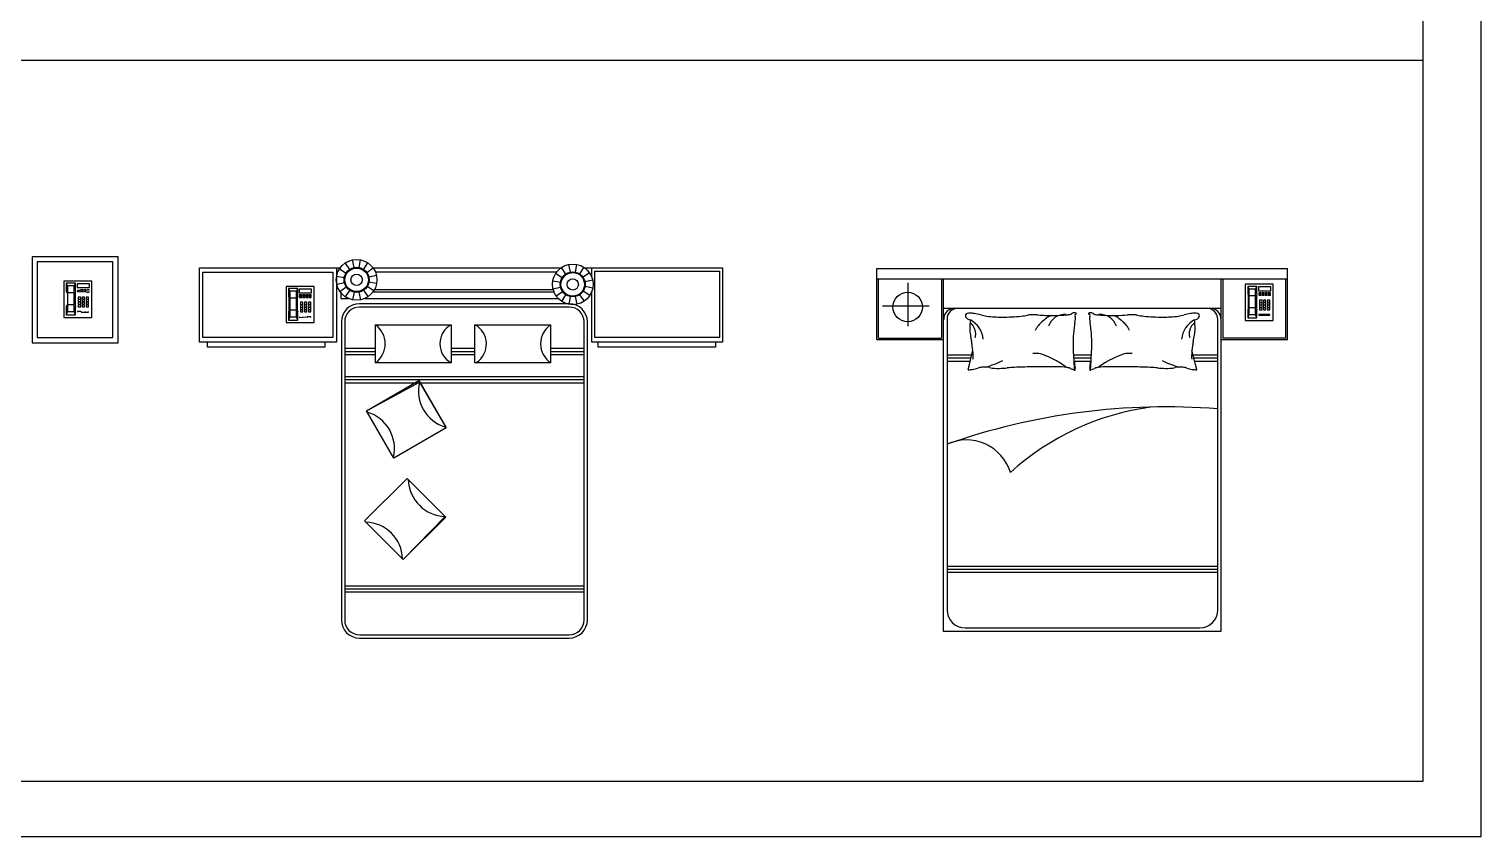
# Model space of a CAD drawing. Header units: inches. Extents: x 11.4 to 53.9, y 13.7 to 38.5.
# Drawn here: x 23.97 to 32.41, y 13.7 to 18.41 of the extents above; entities that cross this region are included whole.
import ezdxf

# ---------------------------------------------------------------- set-up
doc = ezdxf.new("R2010")
doc.units = ezdxf.units.IN
doc.header["$MEASUREMENT"] = 0
for name, color, linetype in [('02', 2, 'Continuous'), ('1', 1, 'Continuous'), ('4', 4, 'Continuous'), ('kadrbm', 4, 'Continuous')]:
    doc.layers.add(name, color=color, linetype=linetype)

# ---------------------------------------------------------------- blocks, each defined once
blk = doc.blocks.new('kadrbm')
at = {"layer": 'kadrbm', "color": 4}
blk.add_lwpolyline([(0, 0), (0, 24.7972), (21, 24.7972), (21, 0), (0, 0)], close=True, dxfattribs=at)
blk.add_lwpolyline([(20.6631, 0.3257), (20.6631, 24.4603), (0.3369, 24.4603), (0.3369, 0.3257), (20.6631, 0.3257)], dxfattribs=at)

msp = doc.modelspace()

# ---------------------------------------------------------------- linework, layer by layer
at = {"layer": '02'}
for p, q in [((25.8493, 17.0613), (25.8589, 17.017)), ((25.8954, 17.062), (25.8873, 17.0174)), ((24.018, 17.05), (24.018, 16.61)), ((24.458, 17.05), (24.018, 17.05)), ((24.458, 16.61), (24.458, 17.05)), ((24.9804, 16.9905), (25.7368, 16.9905)), ((24.9804, 16.6104), (24.9804, 16.9905)), ((25.7368, 16.9905), (25.7368, 16.6104)), ((25.7749, 17.0098), (25.813, 16.9852)), ((25.807, 17.0429), (25.8328, 17.0057)), ((25.9384, 17.0451), (25.9138, 17.007)), ((25.9715, 17.013), (25.9342, 16.9872)), ((25.9899, 16.9707), (25.9455, 16.9611)), ((25.9698, 17.0154), (27.0622, 17.0154)), ((25.9827, 16.9929), (27.0386, 16.9929)), ((27.0317, 16.9833), (27.0698, 16.9588)), ((27.0637, 17.0165), (27.0895, 16.9792)), ((27.1061, 17.0348), (27.1156, 16.9905)), ((27.1522, 17.0356), (27.1441, 16.991)), ((27.1951, 17.0186), (27.1705, 16.9805)), ((27.2283, 16.9865), (27.191, 16.9607)), ((27.2601, 16.9952), (27.9841, 16.9952)), ((27.2601, 16.6104), (27.2601, 16.9952)), ((27.9841, 16.9952), (27.9841, 16.6104)), ((24.3358, 16.9382), (24.1728, 16.9382)), ((24.1728, 16.9382), (24.1728, 16.7274)), ((24.1867, 16.9256), (24.194, 16.9101)), ((24.2404, 16.9256), (24.1867, 16.9256)), ((24.1867, 16.9256), (24.1867, 16.8822)), ((24.2324, 16.9101), (24.194, 16.9101)), ((24.194, 16.9101), (24.194, 16.7618)), ((24.2324, 16.9101), (24.2404, 16.9256)), ((24.2324, 16.7618), (24.2324, 16.9101)), ((24.2404, 16.8822), (24.2404, 16.9259)), ((24.3207, 16.9228), (24.2497, 16.9228)), ((24.2497, 16.9228), (24.2497, 16.9003)), ((24.2497, 16.9003), (24.3207, 16.9003)), ((24.2513, 16.8883), (24.2513, 16.8841)), ((24.2513, 16.8841), (24.2641, 16.8841)), ((24.2641, 16.8841), (24.2641, 16.8883)), ((24.2697, 16.8883), (24.2697, 16.8841)), ((24.2824, 16.8883), (24.2697, 16.8883)), ((24.2824, 16.8841), (24.2824, 16.8883)), ((24.3008, 16.8883), (24.2881, 16.8883)), ((24.2881, 16.8883), (24.2881, 16.8841)), ((24.3008, 16.8841), (24.3008, 16.8883)), ((24.3065, 16.8883), (24.3065, 16.8841)), ((24.3192, 16.8883), (24.3065, 16.8883)), ((24.3192, 16.8841), (24.3192, 16.8883)), ((24.3207, 16.9003), (24.3207, 16.9228)), ((24.3358, 16.7274), (24.3358, 16.9382)), ((25.4645, 16.9076), (25.4645, 16.6968)), ((25.6274, 16.9076), (25.4645, 16.9076)), ((25.4784, 16.895), (25.4784, 16.8516)), ((25.532, 16.895), (25.4784, 16.895)), ((25.4784, 16.895), (25.4857, 16.8795)), ((25.5241, 16.8795), (25.532, 16.895)), ((25.532, 16.8516), (25.532, 16.8953)), ((25.5413, 16.8922), (25.5413, 16.8697)), ((25.6123, 16.8922), (25.5413, 16.8922)), ((25.6123, 16.8697), (25.6123, 16.8922)), ((25.6274, 16.6968), (25.6274, 16.9076)), ((25.758, 16.9669), (25.8026, 16.9588)), ((25.7587, 16.9208), (25.803, 16.9303)), ((25.7771, 16.8784), (25.8143, 16.9042)), ((25.8102, 16.8463), (25.8348, 16.8845)), ((25.9416, 16.8485), (25.9158, 16.8858)), ((25.9737, 16.8817), (25.9356, 16.9062)), ((25.9906, 16.9246), (25.946, 16.9327)), ((27.0169, 16.8883), (25.9777, 16.8883)), ((27.0147, 16.9404), (27.0593, 16.9323)), ((27.0155, 16.8943), (27.0598, 16.9039)), ((27.2466, 16.9442), (27.2023, 16.9346)), ((27.2474, 16.8981), (27.2028, 16.9062)), ((28.9094, 16.606), (28.9094, 16.9487)), ((29.0782, 16.9286), (29.0782, 16.6762)), ((29.2751, 16.9487), (29.2751, 16.606)), ((30.9108, 16.9487), (30.9108, 16.606)), ((31.0409, 16.9204), (31.0409, 16.7096)), ((31.2039, 16.9204), (31.0409, 16.9204)), ((31.0549, 16.9077), (31.0549, 16.8644)), ((31.1085, 16.9077), (31.0549, 16.9077)), ((31.0549, 16.9077), (31.0621, 16.8922)), ((31.0621, 16.8922), (31.0621, 16.744)), ((31.1006, 16.8922), (31.0621, 16.8922)), ((31.1006, 16.8922), (31.1085, 16.9077)), ((31.1006, 16.744), (31.1006, 16.8922)), ((31.1085, 16.8644), (31.1085, 16.9081)), ((31.1178, 16.9049), (31.1178, 16.8824)), ((31.1888, 16.9049), (31.1178, 16.9049)), ((31.1888, 16.8824), (31.1888, 16.9049)), ((31.2039, 16.7096), (31.2039, 16.9204)), ((31.2765, 16.606), (31.2765, 16.9487)), ((24.1867, 16.8822), (24.1891, 16.871)), ((24.1891, 16.7988), (24.1867, 16.7892)), ((24.2324, 16.8701), (24.194, 16.8701)), ((24.194, 16.8022), (24.2324, 16.8022)), ((24.2404, 16.8822), (24.2372, 16.871)), ((24.2372, 16.871), (24.2372, 16.8)), ((24.2372, 16.8), (24.2404, 16.7892)), ((24.2641, 16.8785), (24.2513, 16.8785)), ((24.2513, 16.8785), (24.2513, 16.8742)), ((24.2701, 16.8455), (24.2563, 16.8455)), ((24.2563, 16.8455), (24.2563, 16.8338)), ((24.2563, 16.8338), (24.2701, 16.8338)), ((24.2701, 16.8306), (24.2563, 16.8306)), ((24.2563, 16.8306), (24.2563, 16.819)), ((24.2563, 16.819), (24.2701, 16.819)), ((24.2701, 16.8158), (24.2563, 16.8158)), ((24.2563, 16.8158), (24.2563, 16.8042)), ((24.2563, 16.8042), (24.2701, 16.8042)), ((24.2701, 16.801), (24.2563, 16.801)), ((24.2563, 16.801), (24.2563, 16.7893)), ((24.2641, 16.8742), (24.2641, 16.8785)), ((24.2824, 16.8785), (24.2697, 16.8785)), ((24.2697, 16.8785), (24.2697, 16.8742)), ((24.2701, 16.8338), (24.2701, 16.8455)), ((24.2701, 16.819), (24.2701, 16.8306)), ((24.2701, 16.8042), (24.2701, 16.8158)), ((24.2701, 16.7893), (24.2701, 16.801)), ((24.2927, 16.8455), (24.2789, 16.8455)), ((24.2789, 16.8455), (24.2789, 16.8338)), ((24.2789, 16.8338), (24.2927, 16.8338)), ((24.2927, 16.8306), (24.2789, 16.8306)), ((24.2789, 16.8306), (24.2789, 16.819)), ((24.2789, 16.819), (24.2927, 16.819)), ((24.2927, 16.8158), (24.2789, 16.8158)), ((24.2789, 16.8158), (24.2789, 16.8042)), ((24.2789, 16.8042), (24.2927, 16.8042)), ((24.2927, 16.801), (24.2789, 16.801)), ((24.2789, 16.801), (24.2789, 16.7893)), ((24.2824, 16.8742), (24.2824, 16.8785)), ((24.3008, 16.8785), (24.2881, 16.8785)), ((24.2881, 16.8785), (24.2881, 16.8742)), ((24.2927, 16.8338), (24.2927, 16.8455)), ((24.2927, 16.819), (24.2927, 16.8306)), ((24.2927, 16.8042), (24.2927, 16.8158)), ((24.2927, 16.7893), (24.2927, 16.801)), ((24.3008, 16.8742), (24.3008, 16.8785)), ((24.3022, 16.8455), (24.3022, 16.8338)), ((24.316, 16.8455), (24.3022, 16.8455)), ((24.3022, 16.8338), (24.316, 16.8338)), ((24.316, 16.8306), (24.3022, 16.8306)), ((24.3022, 16.8306), (24.3022, 16.819)), ((24.3022, 16.819), (24.316, 16.819)), ((24.316, 16.8158), (24.3022, 16.8158)), ((24.3022, 16.8158), (24.3022, 16.8042)), ((24.3022, 16.8042), (24.316, 16.8042)), ((24.316, 16.801), (24.3022, 16.801)), ((24.3022, 16.801), (24.3022, 16.7893)), ((24.3065, 16.8785), (24.3065, 16.8742)), ((24.3065, 16.8742), (24.3192, 16.8742)), ((24.316, 16.8338), (24.316, 16.8455)), ((24.316, 16.819), (24.316, 16.8306)), ((24.316, 16.8042), (24.316, 16.8158)), ((24.316, 16.7893), (24.316, 16.801)), ((24.3192, 16.8742), (24.3192, 16.8785)), ((25.4784, 16.8516), (25.4808, 16.8404)), ((25.4808, 16.8404), (25.4808, 16.7682)), ((25.4857, 16.8795), (25.4857, 16.7312)), ((25.5241, 16.8795), (25.4857, 16.8795)), ((25.5241, 16.8395), (25.4857, 16.8395)), ((25.5241, 16.7312), (25.5241, 16.8795)), ((25.532, 16.8516), (25.5289, 16.8404)), ((25.5289, 16.8404), (25.5289, 16.7694)), ((25.5413, 16.8697), (25.6123, 16.8697)), ((25.5557, 16.8577), (25.543, 16.8577)), ((25.543, 16.8577), (25.543, 16.8535)), ((25.543, 16.8535), (25.5557, 16.8535)), ((25.543, 16.8479), (25.543, 16.8436)), ((25.5557, 16.8479), (25.543, 16.8479)), ((25.543, 16.8436), (25.5557, 16.8436)), ((25.5479, 16.8149), (25.5479, 16.7587)), ((25.5617, 16.8149), (25.5479, 16.8149)), ((25.5617, 16.8), (25.5479, 16.8)), ((25.5557, 16.8535), (25.5557, 16.8577)), ((25.5557, 16.8436), (25.5557, 16.8479)), ((25.5614, 16.8577), (25.5614, 16.8535)), ((25.5741, 16.8577), (25.5614, 16.8577)), ((25.5614, 16.8535), (25.5741, 16.8535)), ((25.5614, 16.8479), (25.5614, 16.8436)), ((25.5741, 16.8479), (25.5614, 16.8479)), ((25.5614, 16.8436), (25.5741, 16.8436)), ((25.5617, 16.7587), (25.5617, 16.8149)), ((25.5705, 16.8149), (25.5705, 16.7587)), ((25.5843, 16.8149), (25.5705, 16.8149)), ((25.5843, 16.8), (25.5705, 16.8)), ((25.5741, 16.8535), (25.5741, 16.8577)), ((25.5741, 16.8436), (25.5741, 16.8479)), ((25.5797, 16.8577), (25.5797, 16.8535)), ((25.5925, 16.8577), (25.5797, 16.8577)), ((25.5797, 16.8535), (25.5925, 16.8535)), ((25.5797, 16.8479), (25.5797, 16.8436)), ((25.5925, 16.8479), (25.5797, 16.8479)), ((25.5797, 16.8436), (25.5925, 16.8436)), ((25.5843, 16.7587), (25.5843, 16.8149)), ((25.5925, 16.8535), (25.5925, 16.8577)), ((25.5925, 16.8436), (25.5925, 16.8479)), ((25.5939, 16.8149), (25.5939, 16.7587)), ((25.6077, 16.8149), (25.5939, 16.8149)), ((25.6077, 16.8), (25.5939, 16.8)), ((25.5981, 16.8577), (25.5981, 16.8535)), ((25.6108, 16.8577), (25.5981, 16.8577)), ((25.5981, 16.8535), (25.6108, 16.8535)), ((25.5981, 16.8479), (25.5981, 16.8436)), ((25.6108, 16.8479), (25.5981, 16.8479)), ((25.5981, 16.8436), (25.6108, 16.8436)), ((25.6077, 16.7587), (25.6077, 16.8149)), ((25.6108, 16.8535), (25.6108, 16.8577)), ((25.6108, 16.8436), (25.6108, 16.8479)), ((25.7828, 16.8746), (25.7828, 16.8369)), ((25.7828, 16.8369), (25.828, 16.8369)), ((25.8531, 16.8294), (25.8612, 16.874)), ((25.8993, 16.8301), (25.8897, 16.8745)), ((25.9206, 16.8369), (27.0462, 16.8369)), ((27.0215, 16.8746), (25.9688, 16.8746)), ((27.0338, 16.852), (27.0711, 16.8778)), ((27.067, 16.8199), (27.0915, 16.858)), ((27.1099, 16.8029), (27.118, 16.8475)), ((27.156, 16.8037), (27.1464, 16.848)), ((27.1983, 16.822), (27.1725, 16.8593)), ((27.2304, 16.8552), (27.1923, 16.8798)), ((27.2159, 16.8369), (27.2188, 16.8369)), ((27.2188, 16.8369), (27.2188, 16.84)), ((31.0549, 16.8644), (31.0573, 16.8532)), ((31.0573, 16.8532), (31.0573, 16.7809)), ((31.1006, 16.8522), (31.0621, 16.8522)), ((31.1085, 16.8644), (31.1053, 16.8532)), ((31.1053, 16.8532), (31.1053, 16.7822)), ((31.1178, 16.8824), (31.1888, 16.8824)), ((31.1195, 16.8705), (31.1195, 16.8663)), ((31.1322, 16.8705), (31.1195, 16.8705)), ((31.1195, 16.8663), (31.1322, 16.8663)), ((31.1195, 16.8606), (31.1195, 16.8564)), ((31.1322, 16.8606), (31.1195, 16.8606)), ((31.1195, 16.8564), (31.1322, 16.8564)), ((31.1382, 16.8276), (31.1244, 16.8276)), ((31.1244, 16.8276), (31.1244, 16.7715)), ((31.1382, 16.8128), (31.1244, 16.8128)), ((31.1244, 16.8012), (31.1382, 16.8012)), ((31.1322, 16.8663), (31.1322, 16.8705)), ((31.1322, 16.8564), (31.1322, 16.8606)), ((31.1378, 16.8705), (31.1378, 16.8663)), ((31.1506, 16.8705), (31.1378, 16.8705)), ((31.1378, 16.8663), (31.1506, 16.8663)), ((31.1378, 16.8606), (31.1378, 16.8564)), ((31.1506, 16.8606), (31.1378, 16.8606)), ((31.1378, 16.8564), (31.1506, 16.8564)), ((31.1382, 16.7715), (31.1382, 16.8276)), ((31.1608, 16.8276), (31.147, 16.8276)), ((31.147, 16.8276), (31.147, 16.7715)), ((31.147, 16.816), (31.1608, 16.816)), ((31.147, 16.8012), (31.1608, 16.8012)), ((31.1506, 16.8663), (31.1506, 16.8705)), ((31.1506, 16.8564), (31.1506, 16.8606)), ((31.1562, 16.8705), (31.1562, 16.8663)), ((31.1689, 16.8705), (31.1562, 16.8705)), ((31.1562, 16.8663), (31.1689, 16.8663)), ((31.1562, 16.8606), (31.1562, 16.8564)), ((31.1689, 16.8606), (31.1562, 16.8606)), ((31.1562, 16.8564), (31.1689, 16.8564)), ((31.1608, 16.7715), (31.1608, 16.8276)), ((31.1689, 16.8663), (31.1689, 16.8705)), ((31.1689, 16.8564), (31.1689, 16.8606)), ((31.1841, 16.8276), (31.1704, 16.8276)), ((31.1704, 16.8276), (31.1704, 16.7715)), ((31.1841, 16.8128), (31.1704, 16.8128)), ((31.1704, 16.8012), (31.1841, 16.8012)), ((31.1746, 16.8705), (31.1746, 16.8663)), ((31.1873, 16.8705), (31.1746, 16.8705)), ((31.1746, 16.8663), (31.1873, 16.8663)), ((31.1746, 16.8606), (31.1746, 16.8564)), ((31.1873, 16.8606), (31.1746, 16.8606)), ((31.1746, 16.8564), (31.1873, 16.8564)), ((31.1841, 16.7715), (31.1841, 16.8276)), ((31.1873, 16.8663), (31.1873, 16.8705)), ((31.1873, 16.8564), (31.1873, 16.8606)), ((24.1728, 16.7274), (24.3358, 16.7274)), ((24.1867, 16.7892), (24.1867, 16.7425)), ((24.194, 16.7618), (24.1867, 16.7425)), ((24.1867, 16.7425), (24.2404, 16.7425)), ((24.194, 16.7618), (24.2324, 16.7618)), ((24.2404, 16.7425), (24.2324, 16.7618)), ((24.2404, 16.7419), (24.2404, 16.7892)), ((24.2709, 16.7618), (24.251, 16.7618)), ((24.251, 16.7618), (24.251, 16.7578)), ((24.2563, 16.7893), (24.2701, 16.7893)), ((24.2735, 16.7618), (24.2735, 16.7578)), ((24.2735, 16.7578), (24.3159, 16.7578)), ((24.2789, 16.7893), (24.2927, 16.7893)), ((24.296, 16.7618), (24.296, 16.7578)), ((24.3022, 16.7893), (24.316, 16.7893)), ((24.3159, 16.7578), (24.3159, 16.7618)), ((25.4808, 16.7682), (25.4784, 16.7586)), ((25.4784, 16.7586), (25.4784, 16.7119)), ((25.4857, 16.7312), (25.4784, 16.7119)), ((25.4857, 16.7716), (25.5241, 16.7716)), ((25.4857, 16.7312), (25.5241, 16.7312)), ((25.532, 16.7119), (25.5241, 16.7312)), ((25.5289, 16.7694), (25.532, 16.7586)), ((25.532, 16.7113), (25.532, 16.7586)), ((25.5426, 16.7312), (25.5426, 16.7272)), ((25.5426, 16.7272), (25.585, 16.7312)), ((25.5617, 16.7852), (25.5479, 16.7852)), ((25.5479, 16.7736), (25.5617, 16.7736)), ((25.5479, 16.7587), (25.5617, 16.7587)), ((25.5625, 16.7272), (25.5625, 16.7312)), ((25.5843, 16.7852), (25.5705, 16.7852)), ((25.5705, 16.7736), (25.5843, 16.7736)), ((25.5705, 16.7587), (25.5843, 16.7587)), ((25.5877, 16.7312), (25.5877, 16.7272)), ((25.6076, 16.7312), (25.5877, 16.7312)), ((25.6077, 16.7852), (25.5939, 16.7852)), ((25.6077, 16.7704), (25.5939, 16.7704)), ((25.5939, 16.7587), (25.6077, 16.7587)), ((25.6076, 16.7272), (25.6076, 16.7312)), ((27.1108, 16.7875), (25.8908, 16.7875)), ((29.2031, 16.7925), (28.9322, 16.7925)), ((29.3069, 16.7158), (29.3069, 15.0253)), ((30.8816, 15.0253), (30.8816, 16.7158)), ((31.0573, 16.7809), (31.0549, 16.7713)), ((31.0549, 16.7713), (31.0549, 16.7246)), ((31.0621, 16.744), (31.0549, 16.7246)), ((31.0549, 16.7246), (31.1085, 16.7246)), ((31.0621, 16.7843), (31.1006, 16.7843)), ((31.0621, 16.744), (31.1006, 16.744)), ((31.1085, 16.7246), (31.1006, 16.744)), ((31.1053, 16.7822), (31.1085, 16.7713)), ((31.1085, 16.7241), (31.1085, 16.7713)), ((31.1191, 16.744), (31.1191, 16.74)), ((31.139, 16.744), (31.1191, 16.744)), ((31.1191, 16.74), (31.139, 16.74)), ((31.1382, 16.7831), (31.1244, 16.7831)), ((31.1244, 16.7715), (31.1382, 16.7715)), ((31.139, 16.74), (31.139, 16.744)), ((31.1416, 16.744), (31.1416, 16.74)), ((31.1615, 16.744), (31.1416, 16.744)), ((31.1416, 16.74), (31.1615, 16.74)), ((31.1608, 16.7831), (31.147, 16.7831)), ((31.147, 16.7715), (31.1608, 16.7715)), ((31.1615, 16.74), (31.1615, 16.744)), ((31.1642, 16.744), (31.1642, 16.74)), ((31.184, 16.744), (31.1642, 16.744)), ((31.1642, 16.74), (31.184, 16.74)), ((31.1841, 16.7831), (31.1704, 16.7831)), ((31.1704, 16.7715), (31.1841, 16.7715)), ((31.184, 16.74), (31.184, 16.744)), ((25.4645, 16.6968), (25.6274, 16.6968)), ((25.4784, 16.7119), (25.532, 16.7119)), ((25.8049, 16.7015), (25.8049, 14.9667)), ((25.9846, 16.4625), (25.9846, 16.6846)), ((25.9846, 16.6846), (26.4246, 16.6846)), ((26.4246, 16.6846), (26.4246, 16.4625)), ((26.5624, 16.4625), (26.5624, 16.6846)), ((26.5624, 16.6846), (27.0025, 16.6846)), ((27.0025, 16.6846), (27.0025, 16.4625)), ((27.1967, 14.9667), (27.1967, 16.7015)), ((31.0409, 16.7096), (31.2039, 16.7096)), ((24.018, 16.61), (24.458, 16.61)), ((25.7368, 16.6104), (24.9804, 16.6104)), ((25.0079, 16.5544), (25.0079, 16.5824)), ((25.69, 16.5544), (25.0079, 16.5544)), ((25.69, 16.5824), (25.69, 16.5544)), ((25.8049, 16.5473), (25.9846, 16.5473)), ((26.4246, 16.5473), (26.5624, 16.5473)), ((27.0025, 16.5473), (27.1967, 16.5473)), ((27.9841, 16.6104), (27.2601, 16.6104)), ((27.2786, 16.5544), (27.2786, 16.5824)), ((27.9608, 16.5544), (27.2786, 16.5544)), ((27.9608, 16.5824), (27.9608, 16.5544)), ((28.9094, 16.606), (29.2751, 16.606)), ((31.2765, 16.606), (30.9108, 16.606)), ((25.8049, 16.5293), (25.9846, 16.5293)), ((25.8049, 16.5113), (25.9846, 16.5113)), ((26.4246, 16.4625), (25.9846, 16.4625)), ((26.4246, 16.5293), (26.5624, 16.5293)), ((26.4246, 16.5113), (26.5624, 16.5113)), ((27.0025, 16.4625), (26.5624, 16.4625)), ((27.0025, 16.5293), (27.1967, 16.5293)), ((27.0025, 16.5113), (27.1967, 16.5113)), ((29.3069, 16.5094), (29.4511, 16.5094)), ((29.3069, 16.4914), (29.4466, 16.4914)), ((29.3069, 16.4734), (29.4421, 16.4734)), ((29.437, 16.4531), (29.4577, 16.5357)), ((30.0419, 16.5094), (30.1466, 16.5094)), ((30.0429, 16.4914), (30.1456, 16.4914)), ((30.0439, 16.4734), (30.1446, 16.4734)), ((30.7515, 16.4531), (30.7308, 16.5357)), ((30.7374, 16.5094), (30.8816, 16.5094)), ((30.7419, 16.4914), (30.8816, 16.4914)), ((30.7464, 16.4734), (30.8816, 16.4734)), ((25.8049, 16.383), (27.1967, 16.383)), ((29.4295, 16.4231), (29.437, 16.4531)), ((30.759, 16.4231), (30.7515, 16.4531)), ((25.8049, 16.365), (27.1967, 16.365)), ((25.8049, 16.347), (27.1967, 16.347)), ((25.9321, 16.1841), (26.2352, 16.3591)), ((25.9321, 16.1841), (26.2399, 16.3509)), ((26.2352, 16.3591), (26.3941, 16.0839)), ((26.2399, 16.3509), (26.3941, 16.0839)), ((26.091, 15.9089), (25.9321, 16.1841)), ((26.3941, 16.0839), (26.091, 15.9089)), ((25.9206, 15.5426), (26.1681, 15.7901)), ((26.1681, 15.7901), (26.3928, 15.5654)), ((26.1453, 15.3179), (25.9206, 15.5426)), ((26.389, 15.5691), (26.1453, 15.3179)), ((26.3928, 15.5654), (26.1453, 15.3179)), ((29.3069, 15.2805), (30.8816, 15.2805)), ((29.3069, 15.2625), (30.8816, 15.2625)), ((29.3069, 15.2445), (30.8816, 15.2445)), ((25.8049, 15.166), (27.1967, 15.166)), ((25.8049, 15.148), (27.1967, 15.148)), ((25.8049, 15.13), (27.1967, 15.13)), ((25.8908, 14.8808), (27.1108, 14.8808)), ((29.4119, 14.9203), (30.7766, 14.9203))]:
    msp.add_line(p, q, dxfattribs=at)
for centre, radius in [((25.8743, 16.9457), 0.1182), ((25.8743, 16.9457), 0.0729), ((25.8743, 16.9457), 0.0684), ((25.8743, 16.9457), 0.0328), ((27.131, 16.9193), 0.1182), ((27.131, 16.9193), 0.0729), ((27.131, 16.9193), 0.0684), ((27.131, 16.9193), 0.0328), ((29.0782, 16.7875), 0.0857)]:
    msp.add_circle(centre, radius, dxfattribs=at)
for centre, radius, start, end in [((25.8908, 16.7015), 0.0859, 90, 180), ((27.1108, 16.7015), 0.0859, 0, 90), ((29.3719, 16.7158), 0.065, 90, 180), ((29.4265, 16.7369), 0.0131, 101.27238, 206.58052), ((29.4453, 16.7463), 0.0342, 206.58052, 265.59979), ((29.4416, 16.6611), 0.0904, 90, 101.27238), ((29.4416, 16.5903), 0.1611, 81.56281, 90), ((29.4205, 16.4483), 0.3048, 74.25602, 81.56281), ((29.5689, 16.9747), 0.2422, 254.25602, 262.45315), ((29.6268, 17.4114), 0.6827, 262.45315, 270), ((29.6268, 17.7777), 1.049, 270, 276.0867), ((29.6819, 17.2609), 0.5293, 276.0867, 280.18988), ((29.8025, 16.59), 0.1524, 92.53859, 100.18988), ((29.8085, 16.4528), 0.2897, 85.19815, 92.53859), ((29.9059, 17.6116), 0.8732, 265.19815, 269.42426), ((30.1234, 16.4127), 0.3916, 128.38857, 133.81151), ((29.9279, 16.6595), 0.0768, 117.23959, 128.38857), ((29.9999, 16.5197), 0.234, 110.86028, 117.23959), ((29.9912, 16.6452), 0.0992, 85.78412, 161.56035), ((29.9121, 18.2327), 1.4943, 269.42426, 271.90789), ((29.9346, 17.5596), 0.8208, 271.90789, 275.25919), ((30.0048, 16.7959), 0.0539, 275.25919, 300.65126), ((30.0471, 16.7247), 0.0289, 85.69746, 120.65126), ((30.0473, 16.7284), 0.0251, 68.2117, 85.69746), ((30.0656, 16.7383), 0.0156, 158.0096, 201.42098), ((29.8094, 16.7508), 0.246, 347.89054, 351.86652), ((30.0205, 16.7206), 0.0328, 351.86652, 21.42098), ((30.0551, 16.7425), 0.00428, 78.10694, 158.0096), ((30.0564, 16.749), 0.00232, 258.10694, 19.56397), ((30.0554, 16.7486), 0.00342, 19.56397, 68.2117), ((30.1321, 16.749), 0.00232, 160.43603, 281.89306), ((30.1331, 16.7486), 0.00342, 111.7883, 160.43603), ((30.1412, 16.7284), 0.0251, 94.30254, 111.7883), ((30.1334, 16.7425), 0.00428, 21.9904, 101.89306), ((30.168, 16.7206), 0.0328, 158.57902, 188.13348), ((30.3791, 16.7508), 0.246, 188.13348, 192.10946), ((30.1229, 16.7383), 0.0156, 338.57902, 21.9904), ((30.1414, 16.7247), 0.0289, 59.34874, 94.30254), ((30.1837, 16.7959), 0.0539, 239.34874, 264.74081), ((30.2539, 17.5596), 0.8208, 264.74081, 268.09211), ((30.1973, 16.6452), 0.0992, 18.43965, 94.21586), ((30.2764, 18.2327), 1.4943, 268.09211, 270.57574), ((30.1886, 16.5197), 0.234, 62.76041, 69.13972), ((30.2826, 17.6116), 0.8732, 270.57574, 274.80185), ((30.2606, 16.6595), 0.0768, 51.61143, 62.76041), ((30.0651, 16.4127), 0.3916, 46.18849, 51.61143), ((30.38, 16.4528), 0.2897, 87.46141, 94.80185), ((30.386, 16.59), 0.1524, 79.81012, 87.46141), ((30.5066, 17.2609), 0.5293, 259.81012, 263.9133), ((30.5617, 17.7777), 1.049, 263.9133, 270), ((30.5617, 17.4114), 0.6827, 270, 277.54685), ((30.6196, 16.9747), 0.2422, 277.54685, 285.74398), ((30.768, 16.4483), 0.3048, 98.43719, 105.74398), ((30.7469, 16.5903), 0.1611, 90, 98.43719), ((30.7432, 16.7463), 0.0342, 274.40021, 333.41948), ((30.7469, 16.6611), 0.0904, 78.72762, 90), ((30.762, 16.7369), 0.0131, 333.41948, 78.72762), ((30.8166, 16.7158), 0.065, 0, 90), ((25.9021, 16.5735), 0.1383, 306.59595, 53.40405), ((26.4848, 16.5735), 0.1263, 118.46186, 241.53814), ((26.5002, 16.5721), 0.1286, 303.40233, 61.02638), ((27.0788, 16.5735), 0.1347, 124.50267, 235.49733), ((29.9314, 16.6591), 0.4918, 173.76764, 180), ((29.6436, 16.6591), 0.204, 180, 189.68437), ((29.3879, 16.6237), 0.0899, 41.44291, 53.73593), ((29.3785, 16.5877), 0.1399, 5.63113, 62.7964), ((29.4158, 16.6484), 0.0526, 25.35512, 41.44291), ((29.3268, 16.6062), 0.1511, 21.81492, 25.35512), ((29.2762, 16.586), 0.2056, 18.7799, 21.81492), ((29.4177, 16.6341), 0.0562, 0, 18.7799), ((29.3823, 16.6341), 0.0915, 345.31489, 0), ((30.0044, 16.572), 0.2002, 151.68324, 156.99723), ((29.8716, 16.6436), 0.0493, 140.96506, 151.68324), ((30.0082, 16.5328), 0.2252, 133.81151, 140.96506), ((30.9522, 16.562), 0.9131, 172.3191, 176.63125), ((30.2439, 16.6575), 0.1983, 167.89054, 172.3191), ((29.9446, 16.6575), 0.1983, 7.6809, 12.10946), ((29.2363, 16.562), 0.9131, 3.36875, 7.6809), ((30.1803, 16.5328), 0.2252, 39.03494, 46.18849), ((30.3169, 16.6436), 0.0493, 28.31676, 39.03494), ((30.1841, 16.572), 0.2002, 23.00277, 28.31676), ((30.81, 16.5877), 0.1399, 117.20359, 174.36888), ((30.7708, 16.6341), 0.0562, 161.2201, 180), ((30.8062, 16.6341), 0.0915, 180, 194.68511), ((30.9123, 16.586), 0.2056, 158.18508, 161.2201), ((30.8617, 16.6062), 0.1511, 154.64488, 158.18508), ((30.7727, 16.6484), 0.0526, 138.55709, 154.64488), ((30.8006, 16.6237), 0.0899, 126.26407, 138.55709), ((30.257, 16.6591), 0.4918, 0, 6.23236), ((30.5449, 16.6591), 0.204, 350.31563, 0), ((30.312, 16.7732), 0.882, 189.68437, 192.19838), ((29.1399, 16.5198), 0.3171, 8.00505, 12.19838), ((28.8016, 16.4722), 0.6588, 2.66488, 8.00505), ((30.7183, 16.5758), 0.6787, 176.63125, 181.63309), ((31.4045, 16.5953), 1.3652, 181.63309, 183.05496), ((28.784, 16.5953), 1.3652, 356.94504, 358.36691), ((29.4702, 16.5758), 0.6787, 358.36691, 3.36875), ((31.3869, 16.4722), 0.6588, 171.99495, 177.33512), ((31.0486, 16.5198), 0.3171, 167.80162, 171.99495), ((29.8765, 16.7732), 0.882, 347.80162, 350.31563), ((29.392, 16.4997), 0.0677, 345.95481, 2.66488), ((29.3147, 17.1434), 0.7387, 287.19822, 295.3111), ((29.822, 16.2454), 0.2721, 85.91723, 93.5552), ((29.8372, 16.459), 0.058, 69.32572, 85.91723), ((29.6788, 16.0392), 0.5066, 65.67347, 69.32572), ((29.2975, 15.1957), 1.4323, 63.50152, 65.67347), ((29.7971, 16.1977), 0.3126, 57.86502, 63.50152), ((29.5758, 15.8455), 0.7286, 54.17372, 57.86502), ((43.6574, 17.2493), 13.6356, 183.05496, 183.50486), ((30.3679, 16.4878), 0.3212, 183.50486, 189.99836), ((29.8206, 16.4878), 0.3212, 350.00164, 356.49514), ((16.5311, 17.2493), 13.6356, 356.49514, 356.94504), ((30.6127, 15.8455), 0.7286, 122.13498, 125.82628), ((30.3914, 16.1977), 0.3126, 116.49848, 122.13498), ((30.891, 15.1957), 1.4323, 114.32653, 116.49848), ((30.5097, 16.0392), 0.5066, 110.67428, 114.32653), ((30.3513, 16.459), 0.058, 94.08277, 110.67428), ((30.3665, 16.2454), 0.2721, 86.4448, 94.08277), ((30.8738, 17.1434), 0.7387, 244.68893, 252.80176), ((30.7965, 16.4997), 0.0677, 177.33512, 194.04519), ((29.4304, 16.4229), 0.000917, 165.95506, 274.08294), ((29.4112, 16.692), 0.2708, 274.08294, 279.4841), ((29.418, 16.6515), 0.2297, 279.4841, 287.38641), ((29.5224, 16.3181), 0.1197, 96.43405, 107.38641), ((29.5253, 16.2921), 0.1459, 78.44144, 96.43405), ((29.6006, 16.6604), 0.2301, 258.44144, 272.74907), ((29.5443, 17.8338), 1.4048, 272.74907, 274.61758), ((29.7553, 15.2211), 1.2165, 92.60963, 94.61758), ((29.853, 13.0776), 3.3622, 90.97038, 92.60963), ((29.8929, 10.7216), 5.7185, 89.71346, 90.97038), ((29.9157, 15.276), 1.164, 86.42603, 89.71346), ((29.9792, 16.2922), 0.1459, 77.13096, 86.42603), ((30.0016, 16.3902), 0.0453, 62.71588, 77.13096), ((30.0575, 16.4987), 0.0767, 242.71588, 253.77885), ((30.0605, 16.509), 0.0875, 253.77885, 262.87961), ((30.0498, 16.4235), 0.00132, 262.87961, 343.30223), ((30.0326, 16.4287), 0.0193, 343.30223, 9.99836), ((30.1559, 16.4287), 0.0193, 170.00164, 196.69777), ((30.1387, 16.4235), 0.00132, 196.69777, 277.12039), ((30.128, 16.509), 0.0875, 277.12039, 286.22115), ((30.131, 16.4987), 0.0767, 286.22115, 297.28412), ((30.1869, 16.3902), 0.0453, 102.86904, 117.28412), ((30.2093, 16.2922), 0.1459, 93.57397, 102.86904), ((30.2728, 15.276), 1.164, 90.28654, 93.57397), ((30.2956, 10.7216), 5.7185, 89.02962, 90.28654), ((30.3355, 13.0776), 3.3622, 87.39037, 89.02962), ((30.4332, 15.2211), 1.2165, 85.38242, 87.39037), ((30.6442, 17.8338), 1.4048, 265.38242, 267.25093), ((30.5879, 16.6604), 0.2301, 267.25093, 281.55856), ((30.6632, 16.2921), 0.1459, 83.56595, 101.55856), ((30.6661, 16.3181), 0.1197, 72.61359, 83.56595), ((30.7705, 16.6515), 0.2297, 252.61359, 260.5159), ((30.7773, 16.692), 0.2708, 260.5159, 265.91706), ((30.7581, 16.4229), 0.000917, 265.91706, 14.04494), ((26.4543, 16.2997), 0.2204, 166.58792, 253.41208), ((25.8739, 15.9646), 0.2204, 346.58792, 73.41208), ((30.5822, 12.3486), 3.8577, 85.54976, 109.30385), ((30.6908, 14.7114), 1.5064, 97.63728, 132.34537), ((29.4194, 15.7453), 0.2687, 17.19205, 114.7317), ((26.3951, 15.7895), 0.2204, 181.58792, 268.41208), ((25.9212, 15.3156), 0.2204, 1.58792, 88.41208), ((25.8908, 14.9667), 0.0859, 180, 270), ((27.1108, 14.9667), 0.0859, 270, 0), ((29.4119, 15.0253), 0.105, 180, 270), ((30.7766, 15.0253), 0.105, 270, 0)]:
    msp.add_arc(centre, radius, start, end, dxfattribs=at)
at = {"layer": '1'}
msp.add_line((11.748, 18.2244), (32.0742, 18.2244), dxfattribs=at)
at = {"layer": '4'}
for p, q in [((23.988, 17.08), (23.988, 16.58)), ((24.488, 17.08), (23.988, 17.08)), ((24.488, 16.58), (24.488, 17.08)), ((24.9617, 17.0154), (25.7788, 17.0154)), ((24.9617, 16.5824), (24.9617, 17.0154)), ((25.7573, 17.0154), (25.7573, 16.5824)), ((27.1998, 17.0154), (28.0018, 17.0154)), ((27.2415, 16.9615), (27.2415, 17.0154)), ((28.0018, 17.0154), (28.0018, 16.5824)), ((28.8994, 17.0113), (31.2865, 17.0113)), ((28.8994, 16.596), (28.8994, 17.0113)), ((31.2865, 16.596), (31.2865, 17.0113)), ((31.2865, 16.9487), (28.8994, 16.9487)), ((29.2851, 16.9487), (29.2851, 14.901)), ((30.9008, 14.901), (30.9008, 16.9487)), ((27.1108, 16.8067), (25.8908, 16.8067)), ((27.2415, 16.5824), (27.2415, 16.877)), ((29.2851, 16.7808), (30.9008, 16.7808)), ((25.7856, 16.7015), (25.7856, 14.9667)), ((27.216, 14.9667), (27.216, 16.7015)), ((23.988, 16.58), (24.488, 16.58)), ((25.7573, 16.5824), (24.9617, 16.5824)), ((28.0018, 16.5824), (27.2415, 16.5824)), ((29.2851, 16.596), (28.8994, 16.596)), ((31.2865, 16.596), (30.9008, 16.596)), ((25.8908, 14.8615), (27.1108, 14.8615)), ((29.2851, 14.901), (30.9008, 14.901))]:
    msp.add_line(p, q, dxfattribs=at)
for centre, radius, start, end in [((25.8908, 16.7015), 0.1052, 90, 180), ((27.1108, 16.7015), 0.1052, 0, 90), ((29.3527, 16.7158), 0.065, 90, 180), ((30.8358, 16.7158), 0.065, 0, 90), ((25.8908, 14.9667), 0.1052, 180, 270), ((27.1108, 14.9667), 0.1052, 270, 0)]:
    msp.add_arc(centre, radius, start, end, dxfattribs=at)

# ---------------------------------------------------------------- block references
at = {"layer": 'kadrbm'}
msp.add_blockref('kadrbm', (11.4111, 13.7039), dxfattribs=at)

doc.saveas('drawing.dxf')
